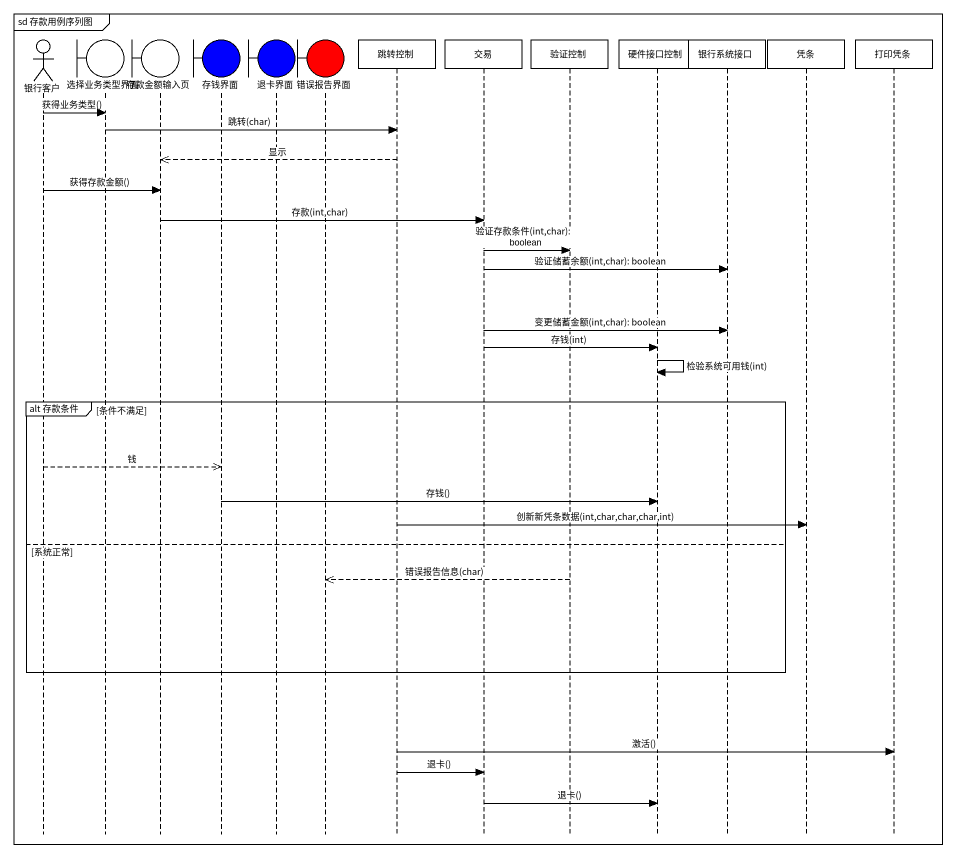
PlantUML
@startuml
mainframe sd 存款用例序列图
hide footbox
actor 银行客户
boundary 选择业务类型界面
boundary 存款金额输入页
boundary 存钱界面 #0000FF
boundary 退卡界面 #0000FF
boundary 错误报告界面 #FF0000
participant 跳转控制
participant 交易
participant 验证控制
participant 硬件接口控制
participant 银行系统接口
participant 凭条
participant 打印凭条

银行客户 -> 选择业务类型界面 : 获得业务类型()
选择业务类型界面 -> 跳转控制 : 跳转(char)
跳转控制 -->> 存款金额输入页 : 显示
银行客户 -> 存款金额输入页 : 获得存款金额()
存款金额输入页 -> 交易 : 存款(int,char)
交易 -> 验证控制 : 验证存款条件(int,char): boolean
交易 -> 银行系统接口 : 验证储蓄余额(int,char): boolean
交易 -> 银行系统接口 : 变更储蓄金额(int,char): boolean
交易 -> 硬件接口控制 : 存钱(int)
硬件接口控制 -> 硬件接口控制 : 检验系统可用钱(int)
group alt 存款条件 [条件不满足]
  银行客户 -->> 存钱界面 : 钱
  存钱界面 -> 硬件接口控制 : 存钱()
  跳转控制 -> 凭条 : 创新新凭条数据(int,char,char,char,int)
else 系统正常
  验证控制 -->> 错误报告界面 : 错误报告信息(char)
end
跳转控制 -> 打印凭条 : 激活()
跳转控制 -> 交易 : 退卡()
交易 -> 硬件接口控制 : 退卡()
@enduml
